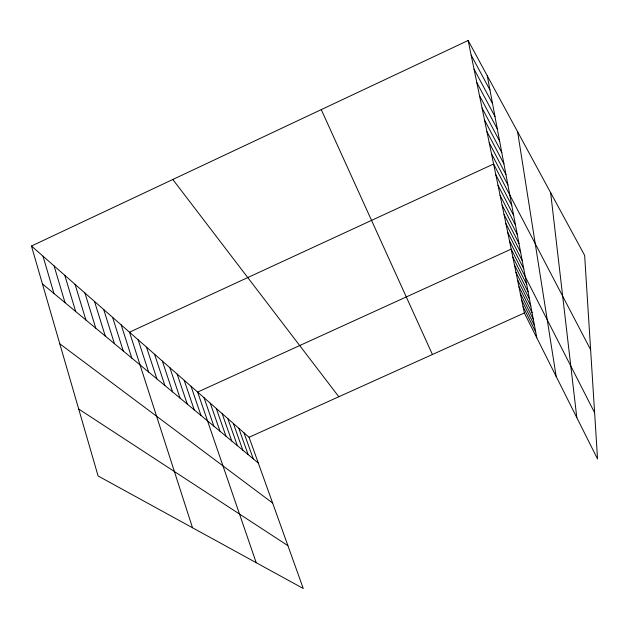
<?xml version="1.0" encoding="UTF-8"?>
<svg xmlns="http://www.w3.org/2000/svg" width="629" height="629" viewBox="0 0 629 629"><rect width="100%" height="100%" fill="white"/><g stroke="black" fill="none" stroke-linecap="round" stroke-linejoin="round"><path stroke-width="0.94" d="M31.45 246.018L249.06 437.281L303.264 588.5L98.108 475.988L31.45 246.018L468.133 40.5L584.64 255.374L597.55 458.997L524.35 312.983L468.133 40.5M249.06 437.281L524.35 312.983M78.696 409.023L287.909 545.665M59.802 343.819L272.624 503.027M42.442 283.931L258.291 463.023M172.818 179.485L338.827 396.75M471.145 55.1L489.96 89.963M474.038 69.127L492.523 103.526M476.821 82.603L494.984 116.554M479.495 95.569L497.35 129.063M482.066 108.039L499.623 141.108M484.55 120.06L501.816 152.698M486.932 131.634L503.923 163.855M489.244 142.807L505.96 174.618M491.461 153.586L507.918 184.997M590.623 349.708L493.616 163.996L129.503 332.198L192.513 527.762M495.849 174.831L511.786 205.431M498.003 185.28L513.681 215.472M500.086 195.36L515.513 225.158M502.091 205.093L517.282 234.507M504.033 214.497L518.988 243.533M505.905 223.586L520.631 252.253M507.721 232.376L522.227 260.689M509.474 240.883L523.768 268.842M594.617 412.742L511.18 249.123L197.64 392.087L256.207 562.696M512.824 257.104L526.701 284.387M514.42 264.84L528.101 291.793M515.969 272.349L529.461 298.972M517.47 279.622L530.774 305.938M518.925 286.69L532.055 312.692M520.34 293.546L533.298 319.249M521.716 300.214L534.501 325.618M523.053 306.693L535.664 331.805M321.262 109.619L432.422 354.497M243.981 432.815L253.283 458.871M238.753 428.223L248.133 454.594M233.383 423.498L242.833 450.199M227.855 418.639L237.377 445.678M222.163 413.638L231.763 441.015M216.305 408.496L225.984 436.219M210.275 403.189L220.024 431.274M204.055 397.725L213.876 426.179M191.027 386.269L200.997 415.494M184.203 380.27L194.243 409.888M177.15 374.074L187.269 404.101M169.869 367.674L180.059 398.118M162.337 361.054L172.605 391.93M154.553 354.213L164.884 385.53M146.494 347.129L156.896 378.902M138.144 339.794L148.625 372.03M121.2 324.902L131.799 358.074M112.607 317.354L123.268 350.998M103.714 309.539L114.431 343.662M94.507 301.44L105.271 336.067M84.954 293.043L95.773 328.181M75.055 284.339L85.914 320.004M64.771 275.305L75.677 311.504M54.094 265.918L65.031 302.675M43 256.168L53.96 293.491M487.286 75.834L536.804 337.82M517.596 131.728L556.154 376.425M550.634 192.671L576.801 417.601"/></g></svg>
